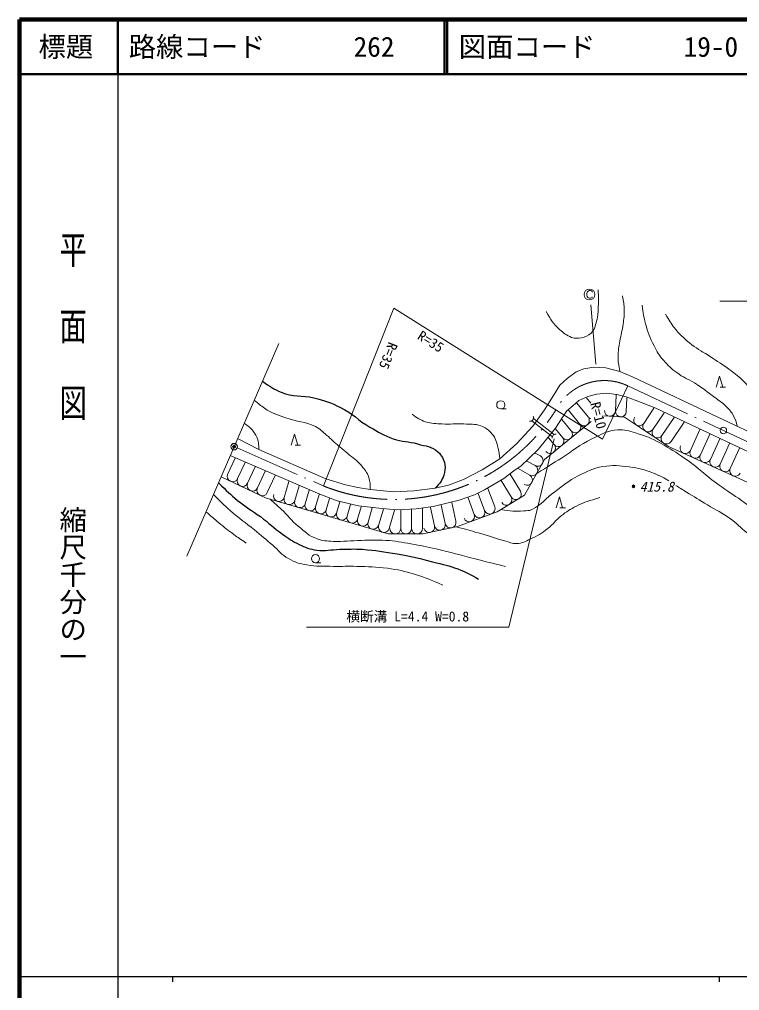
# Model space of a CAD drawing. Units: millimetres, scale not verified. Extents: x 40000 to 680000, y 20000 to 380000.
# Drawn here: x 40000 to 171764, y 202409 to 380000 of the extents above; entities that cross this region are included whole.
import ezdxf
from ezdxf.enums import TextEntityAlignment as Align

# ---------------------------------------------------------------- set-up
doc = ezdxf.new("R2010")
doc.units = ezdxf.units.MM
doc.header["$LTSCALE"] = 1000
doc.header["$PDMODE"] = 32
doc.header["$PDSIZE"] = 500
doc.linetypes.add('DASHED', pattern=[7.5, 6, -1.5])
doc.linetypes.add('LONG_DASHED_DOTTED', pattern=[15.25, 12, -1.5, 0.25, -1.5])
for name, color, linetype, lineweight in [('M-BGD', 7, 'Continuous', 13), ('M-BMK', 2, 'LONG_DASHED_DOTTED', 13), ('M-STR-HTXT', 7, 'Continuous', 13), ('M-TTL', 2, 'Continuous', 140), ('M-TTL-BAND', 7, 'Continuous', 25), ('M-TTL-LINE', 7, 'Continuous', 50)]:
    doc.layers.add(name, color=color, linetype=linetype, lineweight=lineweight)
doc.layers.add('M-OTRS', color=6, linetype='Continuous')
doc.layers.add('M-TTL-TXT', color=7, linetype='Continuous')
doc.styles.add('@ＭＳ ゴシック', font='')
doc.styles.add('ＭＳ ゴシック', font='')
doc.styles.get('@ＭＳ ゴシック').set_extended_font_data('@MS Gothic')
doc.styles.get('ＭＳ ゴシック').set_extended_font_data('MS Gothic')

msp = doc.modelspace()

# ---------------------------------------------------------------- linework, layer by layer
at = {"layer": 'M-BGD'}
for p, q in [((141852, 315552), (143272, 316125)), ((143272, 316125), (145073, 316425)), ((145073, 316425), (147312, 316261)), ((147312, 316261), (149851, 315633)), ((140242, 314323), (141852, 315552)), ((149851, 315633), (152171, 314651)), ((152171, 314651), (168686, 306844)), ((167496, 312762), (168096, 314762)), ((168096, 314762), (168696, 312762)), ((137703, 311211), (138904, 313095)), ((138904, 313095), (140242, 314323)), ((169196, 312762), (168196, 312762)), ((136092, 308591), (137703, 311211)), ((144012, 311037), (142367, 310332)), ((144578, 309816), (143757, 310823)), ((145623, 311473), (144012, 311037)), ((147436, 311641), (145623, 311473)), ((149316, 311439), (147436, 311641)), ((149033, 308382), (149189, 311353)), ((151028, 310969), (149316, 311439)), ((153647, 310029), (151028, 310969)), ((151030, 308277), (151164, 310819)), ((141259, 309358), (140151, 308452)), ((142367, 310332), (141259, 309358)), ((144052, 307298), (141970, 309849)), ((156433, 308888), (153647, 310029)), ((128071, 308776), (129071, 308776)), ((133936, 305615), (136092, 308591)), ((139413, 307310), (138070, 305229)), ((140151, 308452), (139413, 307310)), ((142503, 306033), (140441, 308559)), ((146927, 307492), (150703, 307293)), ((150703, 307293), (158734, 301922)), ((154234, 306134), (156097, 308920)), ((155897, 305023), (157937, 308073)), ((201453, 287738), (156433, 308888)), ((130988, 302476), (133936, 305615)), ((136097, 299513), (144611, 306464)), ((140954, 304769), (139240, 306867)), ((157559, 303911), (159767, 307212)), ((159222, 302799), (161598, 306352)), ((168686, 306844), (181652, 300702)), ((89724, 302137), (90324, 304137)), ((90324, 304137), (90924, 302137)), ((138070, 305229), (136458, 303214)), ((139404, 303504), (138097, 305106)), ((162772, 301185), (164501, 304988)), ((164593, 300358), (166311, 304137)), ((79922, 303355), (83796, 301370)), ((91424, 302137), (90424, 302137)), ((127876, 299664), (130988, 302476)), ((136458, 303214), (134914, 301368)), ((137855, 302239), (136819, 303508)), ((158734, 301922), (176954, 293641)), ((166414, 299530), (168121, 303287)), ((168235, 298702), (169932, 302436)), ((78577, 300250), (94939, 293189)), ((83796, 301370), (96043, 296000)), ((134914, 301368), (133202, 299689)), ((135318, 300168), (134370, 300700)), ((170055, 297875), (171742, 301586)), ((78121, 296885), (79474, 299755)), ((79930, 296032), (81311, 298962)), ((124682, 297617), (127876, 299664)), ((131792, 298380), (130449, 297440)), ((133202, 299689), (131792, 298380)), ((132433, 292988), (136097, 299513)), ((134338, 298424), (132868, 299250)), ((81739, 295179), (83148, 298169)), ((83548, 294327), (84986, 297376)), ((85357, 293474), (86823, 296583)), ((121270, 295897), (124682, 297617)), ((130449, 297440), (128603, 296064)), ((131691, 293709), (129812, 296841)), ((133359, 296680), (131229, 297876)), ((76892, 296359), (85000, 292536)), ((88447, 292563), (89314, 295508)), ((96043, 296000), (99657, 294895)), ((99657, 294895), (101915, 294393)), ((116070, 294293), (118529, 294845)), ((118529, 294845), (121270, 295897)), ((126857, 295023), (125077, 293982)), ((128603, 296064), (126857, 295023)), ((129976, 292680), (128170, 295689)), ((90365, 291998), (91164, 294710)), ((92283, 291433), (93014, 293911)), ((94202, 290868), (94864, 293113)), ((94939, 293189), (98151, 291984)), ((101915, 294393), (104174, 294042)), ((104174, 294042), (108441, 293641)), ((108441, 293641), (112155, 293791)), ((112155, 293791), (116070, 294293)), ((123265, 293042), (120445, 292102)), ((125077, 293982), (123265, 293042)), ((125104, 290183), (123949, 293285)), ((126978, 290881), (125725, 294247)), ((85000, 292536), (107487, 285911)), ((96120, 290302), (96740, 292407)), ((98039, 289737), (98635, 291762)), ((98151, 291984), (102016, 291031)), ((99957, 289172), (100579, 291282)), ((115719, 290930), (118429, 291583)), ((120445, 292102), (118429, 291583)), ((119854, 288228), (119114, 291656)), ((123230, 289485), (122090, 292545)), ((127413, 289976), (132433, 292988)), ((138186, 290708), (138786, 292708)), ((138786, 292708), (139386, 290708)), ((101876, 288607), (102544, 290875)), ((102016, 291031), (105780, 290629)), ((103794, 288041), (104566, 290660)), ((105713, 287476), (106591, 290456)), ((105780, 290629), (109043, 290328)), ((107631, 286911), (108620, 290268)), ((109043, 290328), (112607, 290529)), ((109755, 286911), (109755, 290268)), ((111755, 286911), (111755, 290381)), ((112607, 290529), (115719, 290930)), ((113755, 286911), (113755, 290577)), ((115944, 287384), (115214, 290765)), ((117899, 287806), (117171, 291177)), ((120135, 287266), (127413, 289976)), ((139886, 290708), (138886, 290708)), ((113861, 285911), (120135, 287266)), ((107487, 285911), (113861, 285911)), ((94178, 280650), (95178, 280650))]:
    msp.add_line(p, q, dxfattribs=at)
at = {"layer": 'M-BGD', "linetype": 'DASHED'}
for p, q in [((133777, 306597), (137511, 303680)), ((134064, 307000), (137817, 304068))]:
    msp.add_line(p, q, dxfattribs=at)
at = {"layer": 'M-BGD'}
for centre, radius in [((128071, 309526), 750), ((152377, 294614), 100), ((152377, 294614), 80), ((152377, 294614), 60), ((152377, 294614), 40), ((152377, 294614), 20), ((152377, 294614), 20), ((94178, 281400), 750)]:
    msp.add_circle(centre, radius, dxfattribs=at)
for centre, radius, start, end in [((133460, 307126), 617, 256.28285, 33.91215), ((143278, 306666), 1000, 219.22567, 39.22567), ((144827, 307931), 1000, 219.22567, 249.29985), ((148034, 308435), 1000, 176.98721, 356.98721), ((150032, 308330), 1000, 176.98721, 356.98721), ((153403, 306690), 1000, 146.22737, 326.22737), ((141728, 305401), 1000, 219.22567, 39.22567), ((155066, 305578), 1000, 146.22737, 326.22737), ((138149, 303490), 666, 86.60194, 185.16087), ((140179, 304136), 1000, 219.22567, 39.22567), ((156728, 304467), 1000, 146.22737, 326.22737), ((158391, 303355), 1000, 146.22737, 326.22737), ((137080, 301607), 1000, 219.22567, 39.22567), ((138630, 302872), 1000, 219.22567, 39.22567), ((161862, 301599), 1000, 155.55605, 335.55605), ((134828, 299296), 1000, 240.68411, 60.68411), ((163683, 300771), 1000, 155.55605, 335.55605), ((165504, 299944), 1000, 155.55605, 335.55605), ((133849, 297552), 1000, 240.68411, 60.68411), ((167324, 299116), 1000, 155.55605, 335.55605), ((169145, 298289), 1000, 155.55605, 335.55605), ((79025, 296459), 1000, 154.75888, 334.75888), ((132870, 295808), 1000, 240.68411, 60.68411), ((170966, 297461), 1000, 155.55605, 335.55605), ((80834, 295606), 1000, 154.75888, 334.75888), ((82644, 294753), 1000, 154.75888, 334.75888), ((84453, 293900), 1000, 154.75888, 334.75888), ((87487, 292846), 1000, 163.58277, 343.58277), ((130833, 293195), 1000, 210.96376, 30.96376), ((89406, 292281), 1000, 163.58277, 343.58277), ((91324, 291716), 1000, 163.58277, 343.58277), ((93243, 291150), 1000, 163.58277, 343.58277), ((129118, 292166), 1000, 210.96376, 30.96376), ((95161, 290585), 1000, 163.58277, 343.58277), ((97080, 290020), 1000, 163.58277, 343.58277), ((98998, 289455), 1000, 163.58277, 343.58277), ((122292, 289136), 1000, 200.42602, 20.42602), ((124167, 289834), 1000, 200.42602, 20.42602), ((126041, 290532), 1000, 200.42602, 20.42602), ((100917, 288889), 1000, 163.58277, 343.58277), ((102835, 288324), 1000, 163.58277, 343.58277), ((104753, 287759), 1000, 163.58277, 343.58277), ((116922, 287595), 1000, 192.18863, 12.18863), ((118877, 288017), 1000, 192.18863, 12.18863), ((106672, 287193), 1000, 163.58277, 343.58277), ((108755, 286911), 1000, 180, 360), ((110755, 286911), 1000, 180, 360), ((112755, 286911), 1000, 180, 360), ((114967, 287173), 1000, 192.18863, 12.18863)]:
    msp.add_arc(centre, radius, start, end, dxfattribs=at)
for points, knots in [([(136383, 326594), (137306, 325038), (137619, 324343), (138845, 323311), (139629, 322651), (140067, 322204), (141033, 321865), (141682, 321638), (142120, 321641), (142792, 321787), (143553, 321952), (144028, 322108), (144590, 322647), (145270, 323299), (145334, 323933), (145606, 324835), (145907, 325836), (145857, 326449), (145919, 327493), (145989, 328681), (145957, 329115), (145880, 330541)], [0, 0, 0, 0, 1, 1, 1, 2, 2, 2, 3, 3, 3, 4, 4, 4, 5, 5, 5, 6, 6, 6, 7, 7, 7, 7]), ([(149851, 315633), (149617, 316865), (149539, 317295), (149536, 318371), (149534, 319474), (149694, 320085), (149860, 321175), (150044, 322384), (150289, 323038), (150453, 324250), (150595, 325297), (150703, 325890), (150669, 326946), (150638, 327923), (150569, 328304), (150345, 329427)], [0, 0, 0, 0, 1, 1, 1, 2, 2, 2, 3, 3, 3, 4, 4, 4, 5, 5, 5, 5]), ([(153959, 327755), (154134, 326180), (154215, 325662), (154552, 324357), (154976, 322717), (155330, 321813), (156116, 320312), (156689, 319221), (157042, 318608), (157842, 317670), (158683, 316683), (159236, 316188), (160269, 315404), (161436, 314521), (162272, 314304), (163505, 313517), (165008, 312558), (165802, 311945), (167227, 310874), (168066, 310243), (168607, 309962), (169330, 309202), (169920, 308582), (170281, 308234), (170679, 307476), (171040, 306788), (171128, 306451), (171325, 305593)], [0, 0, 0, 0, 1, 1, 1, 2, 2, 2, 3, 3, 3, 4, 4, 4, 5, 5, 5, 6, 6, 6, 7, 7, 7, 8, 8, 8, 9, 9, 9, 9]), ([(158220, 326083), (158910, 324874), (159159, 324481), (159892, 323548), (160812, 322377), (161443, 321805), (162588, 320852), (163814, 319831), (164656, 319466), (165986, 318587), (167332, 317697), (168128, 317261), (169438, 316321), (170462, 315587), (171023, 315154), (171973, 314326), (173017, 313415), (173467, 312759), (174508, 311845), (175569, 310914), (176211, 310444), (177366, 309634), (178653, 308731), (179465, 308361), (180764, 307476), (182011, 306627), (182726, 306168), (183892, 305211), (184734, 304521), (185238, 304154), (185942, 303323), (186626, 302516), (187118, 302096), (187506, 301112), (187813, 300332), (187924, 299847), (187937, 299009), (187945, 298540), (187940, 298345), (187860, 297810)], [0, 0, 0, 0, 1, 1, 1, 2, 2, 2, 3, 3, 3, 4, 4, 4, 5, 5, 5, 6, 6, 6, 7, 7, 7, 8, 8, 8, 9, 9, 9, 10, 10, 10, 11, 11, 11, 12, 12, 12, 13, 13, 13, 13]), ([(82976, 310405), (83765, 309659), (84075, 309429), (84850, 308899), (86233, 307953), (87192, 307721), (88765, 307142), (90838, 306380), (92194, 306490), (94186, 305536), (95081, 305108), (95424, 304606), (96193, 303980), (97131, 303218), (97586, 302710), (98502, 301922), (99104, 301405), (99455, 301133), (100058, 300617), (101051, 299769), (101709, 299392), (102568, 298409), (103223, 297659), (103618, 297198), (103923, 296251), (104189, 295424), (104199, 294995), (104174, 294042)], [0, 0, 0, 0, 1, 1, 1, 2, 2, 2, 3, 3, 3, 4, 4, 4, 5, 5, 5, 6, 6, 6, 7, 7, 7, 8, 8, 8, 9, 9, 9, 9]), ([(111834, 307800), (112833, 307080), (113257, 306794), (114296, 306432), (115441, 306033), (116163, 306098), (117373, 306022), (118919, 305923), (119793, 306109), (121340, 306022), (122547, 305953), (123281, 306096), (124417, 305680), (125231, 305381), (125659, 305070), (126263, 304449), (127013, 303678), (127196, 303020), (127494, 301987), (127750, 301104), (127830, 300186), (127876, 299664)], [0, 0, 0, 0, 1, 1, 1, 2, 2, 2, 3, 3, 3, 4, 4, 4, 5, 5, 5, 6, 6, 6, 7, 7, 7, 7]), ([(81129, 306141), (81902, 305609), (82238, 305401), (82742, 304733), (83169, 304166), (83388, 303807), (83595, 303127), (83728, 302689), (83774, 302430), (83796, 301973), (83807, 301738), (83811, 301648), (83796, 301370)], [0, 0, 0, 0, 1, 1, 1, 2, 2, 2, 3, 3, 3, 4, 4, 4, 4]), ([(214885, 261924), (212983, 263616), (212400, 264134), (210978, 265716), (209568, 267285), (209045, 268388), (207646, 269967), (206183, 271618), (205422, 272633), (203682, 273989), (202246, 275108), (201269, 275493), (199660, 276345), (198143, 277148), (197253, 277519), (195696, 278241), (193618, 279203), (192487, 279823), (190353, 280654), (188878, 281227), (188018, 281457), (186504, 281917), (185389, 282257), (184661, 282178), (183631, 282722), (182210, 283472), (181743, 284371), (180529, 285422), (179097, 286661), (178335, 287405), (176852, 288582), (175066, 289999), (174008, 290720), (172141, 292029), (170540, 293151), (169590, 293702), (168004, 294844), (165488, 296658), (164295, 297966), (161742, 299728), (160066, 300884), (159110, 301519), (157318, 302485), (155608, 303407), (154592, 303859), (152722, 304381), (151492, 304725), (150776, 305070), (149505, 304956), (147539, 304779), (146519, 304134), (144736, 303290), (142412, 302188), (141342, 301151), (139163, 299785), (137410, 298686), (136861, 298342), (134672, 296976)], [0, 0, 0, 0, 1, 1, 1, 2, 2, 2, 3, 3, 3, 4, 4, 4, 5, 5, 5, 6, 6, 6, 7, 7, 7, 8, 8, 8, 9, 9, 9, 10, 10, 10, 11, 11, 11, 12, 12, 12, 13, 13, 13, 14, 14, 14, 15, 15, 15, 16, 16, 16, 17, 17, 17, 18, 18, 18, 19, 19, 19, 19]), ([(128070, 290371), (129980, 290134), (130636, 289955), (132269, 290133), (132856, 290197), (133236, 290096), (133763, 290363), (135617, 291301), (136285, 292402), (137957, 293638), (139568, 294829), (140428, 295590), (142208, 296510), (143893, 297381), (144877, 297916), (146747, 298234), (148605, 298550), (149701, 298400), (151573, 298176), (153345, 297965), (154331, 297669), (155997, 297027), (157151, 296582), (158020, 296113), (158846, 295604)], [0, 0, 0, 0, 1, 1, 1, 2, 2, 2, 3, 3, 3, 4, 4, 4, 5, 5, 5, 6, 6, 6, 7, 7, 7, 8, 8, 8, 8]), ([(75494, 293131), (76912, 291689), (77331, 291287), (78576, 290177), (80221, 288710), (81284, 288056), (82993, 286664), (84320, 285582), (85050, 284961), (86356, 283853), (87479, 282899), (87932, 282115), (89217, 281393), (90428, 280713), (91214, 280491), (92580, 280239), (94452, 279894), (95544, 280028), (97448, 279988), (99114, 279953), (100049, 280036), (101715, 279988), (103914, 279925), (105155, 279926), (107336, 279637), (109307, 279376), (110397, 279092), (112305, 278532), (114377, 277925), (115108, 277598), (117475, 276575)], [0, 0, 0, 0, 1, 1, 1, 2, 2, 2, 3, 3, 3, 4, 4, 4, 5, 5, 5, 6, 6, 6, 7, 7, 7, 8, 8, 8, 9, 9, 9, 10, 10, 10, 10]), ([(160121, 294781), (160695, 294405), (161306, 294006), (162029, 293580), (163548, 292686), (164371, 292139), (165878, 291225), (167514, 290233), (168524, 289820), (170072, 288697), (171310, 287799), (171842, 287092), (173060, 286169), (173958, 285488), (174276, 285262), (175415, 284503)], [0, 0, 0, 0, 1, 1, 1, 2, 2, 2, 3, 3, 3, 4, 4, 4, 5, 5, 5, 5]), ([(128937, 279964), (126226, 280625), (125538, 280796), (123364, 281343), (120577, 282044), (119043, 282546), (116240, 283181), (114454, 283586), (113448, 283789), (111644, 284101), (109858, 284409), (108856, 284614), (107048, 284733), (105301, 284847), (104316, 284766), (102566, 284733), (100546, 284693), (99414, 284465), (97396, 284560), (96238, 284615), (95556, 284629), (94466, 285020), (92942, 285565), (92273, 286296), (91018, 287318), (89690, 288401), (89166, 289248), (87916, 290420), (87127, 291160), (86863, 291403), (85865, 292282)], [0, 0, 0, 0, 1, 1, 1, 2, 2, 2, 3, 3, 3, 4, 4, 4, 5, 5, 5, 6, 6, 6, 7, 7, 7, 8, 8, 8, 9, 9, 9, 10, 10, 10, 10]), ([(146172, 292546), (144186, 291971), (143487, 291815), (141921, 290995), (140768, 290391), (140127, 290020), (139106, 289214), (138084, 288408), (137717, 287719), (136693, 286916), (135536, 286009), (134812, 285576), (133475, 284962), (132553, 284539), (132018, 284225), (131005, 284158), (130109, 284099), (129634, 284449), (128764, 284675), (126861, 285171), (125830, 285572), (123938, 286111), (122373, 286558), (121871, 286695), (119921, 287220)], [0, 0, 0, 0, 1, 1, 1, 2, 2, 2, 3, 3, 3, 4, 4, 4, 5, 5, 5, 6, 6, 6, 7, 7, 7, 8, 8, 8, 8]), ([(74123, 289968), (75238, 288991), (75537, 288732), (76468, 287969), (77526, 287101), (78120, 286614), (79228, 285810), (80095, 285181), (80392, 284978), (81487, 284254)], [0, 0, 0, 0, 1, 1, 1, 2, 2, 2, 3, 3, 3, 3])]:
    msp.add_open_spline(points, degree=3, knots=knots, dxfattribs=at)
at = {"layer": 'M-BGD', "lineweight": 25}
for points, knots in [([(84479, 313877), (85863, 312803), (86477, 312436), (87912, 311810), (90080, 310864), (91586, 311368), (93885, 310807), (95849, 310327), (96934, 309932), (98753, 309050), (101028, 307946), (101932, 306696), (104124, 305436), (105735, 304509), (106645, 303968), (108390, 303328), (110065, 302713), (111154, 302906), (112858, 302374), (114345, 301909), (115453, 302003), (116572, 300919), (117309, 300204), (117629, 299617), (117827, 298610), (117975, 297855), (117836, 297391), (117626, 296652), (117324, 295590), (116873, 295187), (116070, 294293)], [0, 0, 0, 0, 1, 1, 1, 2, 2, 2, 3, 3, 3, 4, 4, 4, 5, 5, 5, 6, 6, 6, 7, 7, 7, 8, 8, 8, 9, 9, 9, 10, 10, 10, 10]), ([(76419, 295267), (78003, 293686), (78487, 293214), (79931, 292034), (81477, 290772), (82497, 290267), (84097, 289073), (85719, 287863), (86505, 287022), (88163, 285861), (89294, 285068), (89924, 284592), (91174, 284004), (92369, 283441), (93078, 283130), (94387, 282949), (96019, 282724), (96955, 283065), (98603, 283100), (100230, 283135), (101145, 283212), (102769, 283100), (105275, 282926), (106670, 282688), (109143, 282247), (111972, 281743), (113543, 281375), (116321, 280641), (118084, 280174), (119111, 280002), (120788, 279285), (122086, 278731), (122565, 278478), (124000, 277629)], [0, 0, 0, 0, 1, 1, 1, 2, 2, 2, 3, 3, 3, 4, 4, 4, 5, 5, 5, 6, 6, 6, 7, 7, 7, 8, 8, 8, 9, 9, 9, 10, 10, 10, 11, 11, 11, 11])]:
    msp.add_open_spline(points, degree=3, knots=knots, dxfattribs=at)
at = {"layer": 'M-BGD'}
msp.add_point((152377, 294614), dxfattribs=at)
at = {"layer": 'M-BMK'}
for p, q in [((151335, 312977), (202849, 288933)), ((79828, 301629), (95619, 294685))]:
    msp.add_line(p, q, dxfattribs=at)
at = {"layer": 'M-BMK', "linetype": 'Continuous'}
for centre in [(168799, 304826), (79279, 301870), (79279, 301870)]:
    msp.add_circle(centre, 600, dxfattribs=at)
at = {"layer": 'M-BMK'}
for centre, radius, start, end in [((147016, 303958), 10000, 64.41239, 152.45751), ((108524, 327219), 35000, 248.36381, 327.82556)]:
    msp.add_arc(centre, radius, start, end, dxfattribs=at)
at = {"layer": 'M-OTRS'}
msp.add_point((79279, 301870), dxfattribs=at)
msp.add_point((79279, 301870), dxfattribs=at)
at = {"layer": 'M-STR-HTXT'}
for p, q in [((143948, 330173), (144063, 330329)), ((144063, 330329), (144218, 330434)), ((144218, 330434), (144497, 330437)), ((144497, 330437), (144659, 330385)), ((144659, 330385), (144769, 330275)), ((143842, 329888), (143894, 330106)), ((143842, 329557), (143842, 329888)), ((143890, 329346), (143842, 329557)), ((144002, 329177), (143890, 329346)), ((143894, 330106), (143948, 330173)), ((144108, 329069), (144002, 329177)), ((144225, 329013), (144108, 329069)), ((144499, 329013), (144225, 329013)), ((144661, 329065), (144499, 329013)), ((144771, 329179), (144661, 329065)), ((144769, 330275), (144828, 330106)), ((144821, 329281), (144771, 329179)), ((95619, 294685), (108524, 327219)), ((146665, 303225), (108524, 327219)), ((145491, 316969), (144575, 327809)), ((204499, 328504), (168161, 328504)), ((70613, 281864), (87440, 320711)), ((151335, 312977), (146665, 303225)), ((137827, 303280), (129561, 268857)), ((129561, 268857), (92547, 268857))]:
    msp.add_line(p, q, dxfattribs=at)
msp.add_circle((144305, 329697), 1000, dxfattribs=at)
msp.add_circle((144305, 329697), 1000, dxfattribs=at)
at = {"layer": 'M-TTL'}
for p, q in [((40000, 380000), (40000, 20000)), ((680000, 380000), (40000, 380000))]:
    msp.add_line(p, q, dxfattribs=at)
at = {"layer": 'M-TTL-BAND'}
for p, q in [((58000, 370000), (58000, 20000)), ((40000, 205000), (579000, 205000)), ((68000, 205000), (68000, 204000)), ((168000, 205000), (168000, 204000))]:
    msp.add_line(p, q, dxfattribs=at)
at = {"layer": 'M-TTL-LINE'}
for p, q in [((58000, 380000), (58000, 370000)), ((117750, 380000), (117750, 370000)), ((118250, 380000), (118250, 370000)), ((40000, 370000), (680000, 370000))]:
    msp.add_line(p, q, dxfattribs=at)

# ---------------------------------------------------------------- texts
at = {"layer": 'M-BGD', "style": 'ＭＳ ゴシック', "oblique": 15}
msp.add_text('415.8', height=1833, dxfattribs=at).set_placement((156606, 293104), align=Align.BOTTOM_CENTER)
at = {"layer": 'M-STR-HTXT', "style": 'ＭＳ ゴシック'}
for s, rotation, p in [('R=35', 327.826, (113634, 323211)), ('R=10', 284.544, (146214, 310241))]:
    msp.add_text(s, height=1833, rotation=rotation, dxfattribs=at).set_placement(p, align=Align.TOP_LEFT)
msp.add_text('R=35', height=1833, rotation=248.364, dxfattribs=at).set_placement((107056, 321367), align=Align.BOTTOM_LEFT)
msp.add_text('横断溝 L=4.4 W=0.8', height=1833, dxfattribs=at).set_placement((111054, 269357), align=Align.BOTTOM_CENTER)
at = {"layer": 'M-TTL-BAND', "style": '@ＭＳ ゴシック', "width": 1.4}
msp.add_text('平  面  図', height=3666, rotation=270, dxfattribs=at).set_placement((49777, 306475), align=Align.MIDDLE_RIGHT)
at = {"layer": 'M-TTL-BAND', "style": '@ＭＳ ゴシック'}
msp.add_text('縮尺千分の一', height=3666, rotation=270, dxfattribs=at).set_placement((49777, 261030), align=Align.MIDDLE_RIGHT)
at = {"layer": 'M-TTL-TXT', "style": 'ＭＳ ゴシック'}
msp.add_text('標題', height=3666, dxfattribs=at).set_placement((48500, 375000), align=Align.MIDDLE_CENTER)
for s, p in [('路線コード', (60000, 375000)), ('262', (101142, 375000)), ('図面コード', (120380, 375000)), ('19-0', (161521, 375000))]:
    msp.add_text(s, height=3666, dxfattribs=at).set_placement(p, align=Align.MIDDLE_LEFT)

doc.saveas('drawing.dxf')
